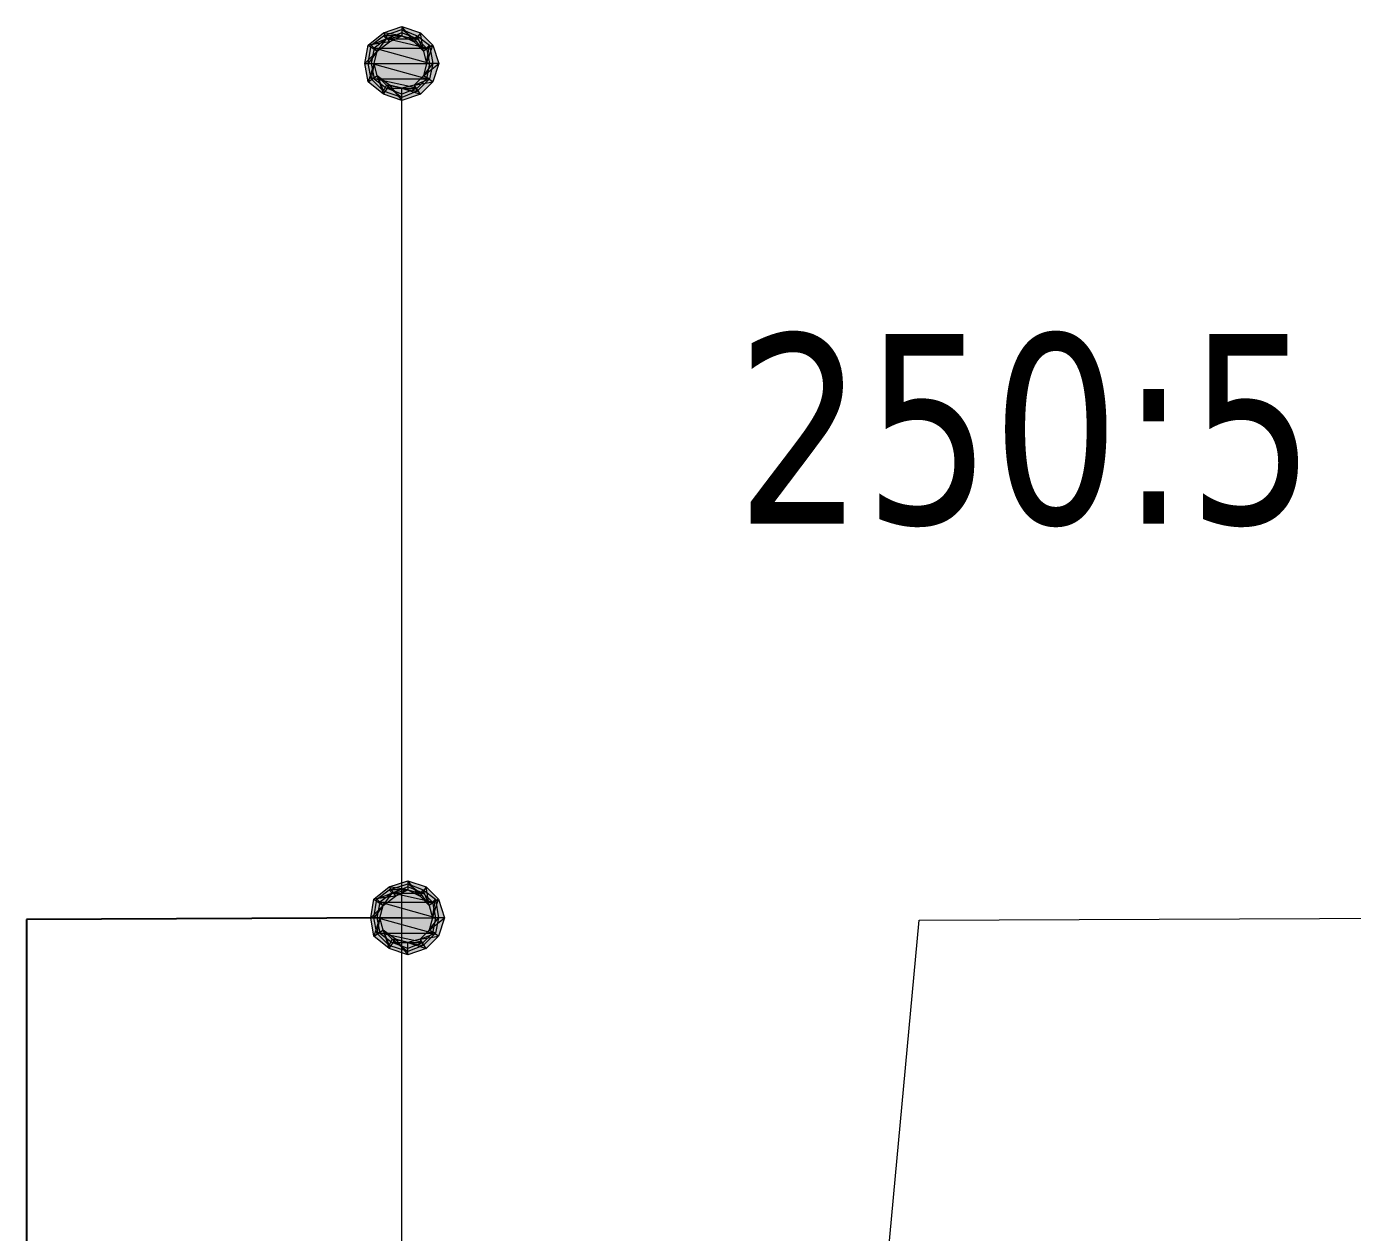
# Model space of a CAD drawing. Header units: millimetres. Extents: x 35720 to 50764, y -47170 to -36532.
# Drawn here: x 43900.6 to 44236.6, y -44469 to -44163.6 of the extents above; entities that cross this region are included whole.
import ezdxf

# ---------------------------------------------------------------- set-up
doc = ezdxf.new("R2010")
doc.units = ezdxf.units.MM
doc.header["$LTSCALE"] = 13
doc.layers.add('标注、文本', color=3, linetype='Continuous', lineweight=25)
doc.layers.add('铁心', color=3, linetype='Continuous', lineweight=0)
doc.styles.add('Tahoma_txtstyle_30.40_0_0', font='tahoma.ttf')

msp = doc.modelspace()

# ---------------------------------------------------------------- hatches: boundary and pattern name
at = {"layer": '铁心'}
h = msp.add_hatch(color=256, dxfattribs=at)
h.paths.add_polyline_path([(43987.15, -44168.286), (43989.491, -44169.847), (43986.369, -44172.968)])
h.paths.add_polyline_path([(43989.491, -44169.847), (43986.369, -44172.968), (43988.71, -44172.968)])
h.paths.add_polyline_path([(43986.369, -44172.968), (43988.71, -44172.968), (43987.15, -44177.649)])
h.paths.add_polyline_path([(43988.71, -44172.968), (43987.15, -44177.649), (43989.491, -44176.089)])
h.paths.add_polyline_path([(43987.15, -44177.649), (43989.491, -44176.089), (43991.051, -44180.771)])
h.paths.add_polyline_path([(43989.491, -44176.089), (43991.051, -44180.771), (43992.612, -44178.43)])
h.paths.add_polyline_path([(43991.051, -44180.771), (43992.612, -44178.43), (43995.733, -44182.331)])
h.paths.add_polyline_path([(43992.612, -44178.43), (43995.733, -44182.331), (43995.733, -44179.21)])
h.paths.add_polyline_path([(43995.733, -44182.331), (43995.733, -44179.21), (44000.415, -44180.771)])
h.paths.add_polyline_path([(43995.733, -44179.21), (44000.415, -44180.771), (43998.854, -44178.43)])
h.paths.add_polyline_path([(44000.415, -44180.771), (43998.854, -44178.43), (44003.536, -44177.649)])
h.paths.add_polyline_path([(43998.854, -44178.43), (44003.536, -44177.649), (44001.195, -44176.089)])
h.paths.add_polyline_path([(44003.536, -44177.649), (44001.195, -44176.089), (44005.096, -44172.968)])
h.paths.add_polyline_path([(44001.195, -44176.089), (44005.096, -44172.968), (44001.975, -44172.968)])
h.paths.add_polyline_path([(44005.096, -44172.968), (44001.975, -44172.968), (44003.536, -44168.286)])
h.paths.add_polyline_path([(44001.975, -44172.968), (44003.536, -44168.286), (44001.195, -44169.847)])
h.paths.add_polyline_path([(44003.536, -44168.286), (44001.195, -44169.847), (44000.415, -44165.165)])
h.paths.add_polyline_path([(44001.195, -44169.847), (44000.415, -44165.165), (43998.854, -44167.506)])
h.paths.add_polyline_path([(44000.415, -44165.165), (43998.854, -44167.506), (43995.733, -44163.604)])
h.paths.add_polyline_path([(43998.854, -44167.506), (43995.733, -44163.604), (43995.733, -44165.945)])
h.paths.add_polyline_path([(43995.733, -44163.604), (43995.733, -44165.945), (43991.051, -44165.165)])
h.paths.add_polyline_path([(43995.733, -44165.945), (43991.051, -44165.165), (43992.612, -44167.506)])
h.paths.add_polyline_path([(43991.051, -44165.165), (43992.612, -44167.506), (43987.15, -44168.286)])
h.paths.add_polyline_path([(43992.612, -44167.506), (43987.15, -44168.286), (43989.491, -44169.847)])
h = msp.add_hatch(color=256, dxfattribs=at)
h.paths.add_polyline_path([(44002.755, -44176.869), (44001.195, -44176.089), (44003.536, -44172.968)])
h.paths.add_polyline_path([(44001.195, -44176.089), (44003.536, -44172.968), (44001.975, -44172.968)])
h.paths.add_polyline_path([(44003.536, -44172.968), (44001.975, -44172.968), (44002.755, -44168.286)])
h.paths.add_polyline_path([(44001.975, -44172.968), (44002.755, -44168.286), (44001.195, -44169.847)])
h.paths.add_polyline_path([(44002.755, -44168.286), (44001.195, -44169.847), (43999.634, -44165.945)])
h.paths.add_polyline_path([(44001.195, -44169.847), (43999.634, -44165.945), (43998.854, -44166.725)])
h.paths.add_polyline_path([(43999.634, -44165.945), (43998.854, -44166.725), (43995.733, -44164.385)])
h.paths.add_polyline_path([(43998.854, -44166.725), (43995.733, -44164.385), (43995.733, -44165.945)])
h.paths.add_polyline_path([(43995.733, -44164.385), (43995.733, -44165.945), (43991.051, -44165.945)])
h.paths.add_polyline_path([(43995.733, -44165.945), (43991.051, -44165.945), (43991.831, -44166.725)])
h.paths.add_polyline_path([(43991.051, -44165.945), (43991.831, -44166.725), (43987.93, -44168.286)])
h.paths.add_polyline_path([(43991.831, -44166.725), (43987.93, -44168.286), (43989.491, -44169.847)])
h.paths.add_polyline_path([(43987.93, -44168.286), (43989.491, -44169.847), (43987.15, -44172.968)])
h.paths.add_polyline_path([(43989.491, -44169.847), (43987.15, -44172.968), (43988.71, -44172.968)])
h.paths.add_polyline_path([(43987.15, -44172.968), (43988.71, -44172.968), (43987.93, -44176.869)])
h.paths.add_polyline_path([(43988.71, -44172.968), (43987.93, -44176.869), (43989.491, -44176.089)])
h.paths.add_polyline_path([(43987.93, -44176.869), (43989.491, -44176.089), (43991.051, -44179.99)])
h.paths.add_polyline_path([(43989.491, -44176.089), (43991.051, -44179.99), (43991.831, -44178.43)])
h.paths.add_polyline_path([(43991.051, -44179.99), (43991.831, -44178.43), (43995.733, -44181.551)])
h.paths.add_polyline_path([(43991.831, -44178.43), (43995.733, -44181.551), (43995.733, -44179.21)])
h.paths.add_polyline_path([(43995.733, -44181.551), (43995.733, -44179.21), (43999.634, -44179.99)])
h.paths.add_polyline_path([(43995.733, -44179.21), (43999.634, -44179.99), (43998.854, -44178.43)])
h.paths.add_polyline_path([(43999.634, -44179.99), (43998.854, -44178.43), (44002.755, -44176.869)])
h.paths.add_polyline_path([(43998.854, -44178.43), (44002.755, -44176.869), (44001.195, -44176.089)])
h = msp.add_hatch(color=256, dxfattribs=at)
h.paths.add_polyline_path([(43988.71, -44169.066), (44001.975, -44169.066), (43991.831, -44166.725)])
h.paths.add_polyline_path([(44001.975, -44169.066), (43991.831, -44166.725), (43999.634, -44166.725)])
h = msp.add_hatch(color=256, dxfattribs=at)
h.paths.add_polyline_path([(43987.93, -44172.968), (44002.755, -44172.968), (43988.71, -44169.066)])
h.paths.add_polyline_path([(44002.755, -44172.968), (43988.71, -44169.066), (44001.975, -44169.066)])
h = msp.add_hatch(color=256, dxfattribs=at)
h.paths.add_polyline_path([(43988.71, -44176.869), (44001.975, -44176.869), (43987.93, -44172.968)])
h.paths.add_polyline_path([(44001.975, -44176.869), (43987.93, -44172.968), (44002.755, -44172.968)])
h = msp.add_hatch(color=256, dxfattribs=at)
h.paths.add_polyline_path([(43988.71, -44176.869), (43991.831, -44179.21), (43999.634, -44179.21)])
h.paths.add_polyline_path([(43991.831, -44179.21), (43999.634, -44179.21), (43995.733, -44180.771)])
h = msp.add_hatch(color=256, dxfattribs=at)
h.paths.add_polyline_path([(43988.618, -44384.639), (43990.958, -44386.199), (43987.837, -44389.32)])
h.paths.add_polyline_path([(43990.958, -44386.199), (43987.837, -44389.32), (43990.178, -44389.32)])
h.paths.add_polyline_path([(43987.837, -44389.32), (43990.178, -44389.32), (43988.618, -44394.002)])
h.paths.add_polyline_path([(43990.178, -44389.32), (43988.618, -44394.002), (43990.958, -44392.441)])
h.paths.add_polyline_path([(43988.618, -44394.002), (43990.958, -44392.441), (43992.519, -44397.123)])
h.paths.add_polyline_path([(43990.958, -44392.441), (43992.519, -44397.123), (43994.08, -44394.782)])
h.paths.add_polyline_path([(43992.519, -44397.123), (43994.08, -44394.782), (43997.201, -44398.684)])
h.paths.add_polyline_path([(43994.08, -44394.782), (43997.201, -44398.684), (43997.201, -44395.563)])
h.paths.add_polyline_path([(43997.201, -44398.684), (43997.201, -44395.563), (44001.882, -44397.123)])
h.paths.add_polyline_path([(43997.201, -44395.563), (44001.882, -44397.123), (44000.322, -44394.782)])
h.paths.add_polyline_path([(44001.882, -44397.123), (44000.322, -44394.782), (44005.004, -44394.002)])
h.paths.add_polyline_path([(44000.322, -44394.782), (44005.004, -44394.002), (44002.663, -44392.441)])
h.paths.add_polyline_path([(44005.004, -44394.002), (44002.663, -44392.441), (44006.564, -44389.32)])
h.paths.add_polyline_path([(44002.663, -44392.441), (44006.564, -44389.32), (44003.443, -44389.32)])
h.paths.add_polyline_path([(44006.564, -44389.32), (44003.443, -44389.32), (44005.004, -44384.639)])
h.paths.add_polyline_path([(44003.443, -44389.32), (44005.004, -44384.639), (44002.663, -44386.199)])
h.paths.add_polyline_path([(44005.004, -44384.639), (44002.663, -44386.199), (44001.882, -44381.517)])
h.paths.add_polyline_path([(44002.663, -44386.199), (44001.882, -44381.517), (44000.322, -44383.858)])
h.paths.add_polyline_path([(44001.882, -44381.517), (44000.322, -44383.858), (43997.201, -44379.957)])
h.paths.add_polyline_path([(44000.322, -44383.858), (43997.201, -44379.957), (43997.201, -44382.298)])
h.paths.add_polyline_path([(43997.201, -44379.957), (43997.201, -44382.298), (43992.519, -44381.517)])
h.paths.add_polyline_path([(43997.201, -44382.298), (43992.519, -44381.517), (43994.08, -44383.858)])
h.paths.add_polyline_path([(43992.519, -44381.517), (43994.08, -44383.858), (43988.618, -44384.639)])
h.paths.add_polyline_path([(43994.08, -44383.858), (43988.618, -44384.639), (43990.958, -44386.199)])
h = msp.add_hatch(color=256, dxfattribs=at)
h.paths.add_polyline_path([(44004.223, -44393.222), (44002.663, -44392.441), (44005.004, -44389.32)])
h.paths.add_polyline_path([(44002.663, -44392.441), (44005.004, -44389.32), (44003.443, -44389.32)])
h.paths.add_polyline_path([(44005.004, -44389.32), (44003.443, -44389.32), (44004.223, -44384.639)])
h.paths.add_polyline_path([(44003.443, -44389.32), (44004.223, -44384.639), (44002.663, -44386.199)])
h.paths.add_polyline_path([(44004.223, -44384.639), (44002.663, -44386.199), (44001.102, -44382.298)])
h.paths.add_polyline_path([(44002.663, -44386.199), (44001.102, -44382.298), (44000.322, -44383.078)])
h.paths.add_polyline_path([(44001.102, -44382.298), (44000.322, -44383.078), (43997.201, -44380.737)])
h.paths.add_polyline_path([(44000.322, -44383.078), (43997.201, -44380.737), (43997.201, -44382.298)])
h.paths.add_polyline_path([(43997.201, -44380.737), (43997.201, -44382.298), (43992.519, -44382.298)])
h.paths.add_polyline_path([(43997.201, -44382.298), (43992.519, -44382.298), (43993.299, -44383.078)])
h.paths.add_polyline_path([(43992.519, -44382.298), (43993.299, -44383.078), (43989.398, -44384.639)])
h.paths.add_polyline_path([(43993.299, -44383.078), (43989.398, -44384.639), (43990.958, -44386.199)])
h.paths.add_polyline_path([(43989.398, -44384.639), (43990.958, -44386.199), (43988.618, -44389.32)])
h.paths.add_polyline_path([(43990.958, -44386.199), (43988.618, -44389.32), (43990.178, -44389.32)])
h.paths.add_polyline_path([(43988.618, -44389.32), (43990.178, -44389.32), (43989.398, -44393.222)])
h.paths.add_polyline_path([(43990.178, -44389.32), (43989.398, -44393.222), (43990.958, -44392.441)])
h.paths.add_polyline_path([(43989.398, -44393.222), (43990.958, -44392.441), (43992.519, -44396.343)])
h.paths.add_polyline_path([(43990.958, -44392.441), (43992.519, -44396.343), (43993.299, -44394.782)])
h.paths.add_polyline_path([(43992.519, -44396.343), (43993.299, -44394.782), (43997.201, -44397.903)])
h.paths.add_polyline_path([(43993.299, -44394.782), (43997.201, -44397.903), (43997.201, -44395.563)])
h.paths.add_polyline_path([(43997.201, -44397.903), (43997.201, -44395.563), (44001.102, -44396.343)])
h.paths.add_polyline_path([(43997.201, -44395.563), (44001.102, -44396.343), (44000.322, -44394.782)])
h.paths.add_polyline_path([(44001.102, -44396.343), (44000.322, -44394.782), (44004.223, -44393.222)])
h.paths.add_polyline_path([(44000.322, -44394.782), (44004.223, -44393.222), (44002.663, -44392.441)])
h = msp.add_hatch(color=256, dxfattribs=at)
h.paths.add_polyline_path([(43989.398, -44389.32), (44004.223, -44389.32), (43990.178, -44385.419)])
h.paths.add_polyline_path([(44004.223, -44389.32), (43990.178, -44385.419), (44003.443, -44385.419)])
h = msp.add_hatch(color=256, dxfattribs=at)
h.paths.add_polyline_path([(43990.178, -44385.419), (44003.443, -44385.419), (43993.299, -44383.078)])
h.paths.add_polyline_path([(44003.443, -44385.419), (43993.299, -44383.078), (44001.102, -44383.078)])
h = msp.add_hatch(color=256, dxfattribs=at)
h.paths.add_polyline_path([(43990.178, -44393.222), (44003.443, -44393.222), (43989.398, -44389.32)])
h.paths.add_polyline_path([(44003.443, -44393.222), (43989.398, -44389.32), (44004.223, -44389.32)])
h = msp.add_hatch(color=256, dxfattribs=at)
h.paths.add_polyline_path([(43990.178, -44393.222), (43993.299, -44395.563), (44001.102, -44395.563)])
h.paths.add_polyline_path([(43993.299, -44395.563), (44001.102, -44395.563), (43997.201, -44397.123)])

# ---------------------------------------------------------------- linework, layer by layer
at = {"layer": '标注、文本'}
for p, q in [((43995.733, -44389.325), (43900.633, -44389.74)), ((43900.633, -44389.74), (43900.633, -44931.727))]:
    msp.add_line(p, q, dxfattribs=at)
at = {"layer": '铁心'}
for points in [[(43995.733, -44163.604), (43995.733, -44165.945), (43991.051, -44165.165), (43995.733, -44163.604)], [(44000.415, -44165.165), (43998.854, -44167.506), (43995.733, -44163.604), (44000.415, -44165.165)], [(43998.854, -44167.506), (43995.733, -44163.604), (43995.733, -44165.945), (43998.854, -44167.506)], [(43991.051, -44165.165), (43992.612, -44167.506), (43987.15, -44168.286), (43991.051, -44165.165)], [(43991.051, -44165.945), (43991.831, -44166.725), (43987.93, -44168.286), (43991.051, -44165.945)], [(43991.831, -44166.725), (43987.93, -44168.286), (43989.491, -44169.847), (43991.831, -44166.725)], [(43988.71, -44169.066), (44001.975, -44169.066), (43991.831, -44166.725), (43988.71, -44169.066)], [(43995.733, -44164.385), (43995.733, -44165.945), (43991.051, -44165.945), (43995.733, -44164.385)], [(43995.733, -44165.945), (43991.051, -44165.165), (43992.612, -44167.506), (43995.733, -44165.945)], [(43995.733, -44165.945), (43991.051, -44165.945), (43991.831, -44166.725), (43995.733, -44165.945)], [(43999.634, -44165.945), (43998.854, -44166.725), (43995.733, -44164.385), (43999.634, -44165.945)], [(43998.854, -44166.725), (43995.733, -44164.385), (43995.733, -44165.945), (43998.854, -44166.725)], [(44001.195, -44169.847), (44000.415, -44165.165), (43998.854, -44167.506), (44001.195, -44169.847)], [(44001.195, -44169.847), (43999.634, -44165.945), (43998.854, -44166.725), (44001.195, -44169.847)], [(44002.755, -44168.286), (44001.195, -44169.847), (43999.634, -44165.945), (44002.755, -44168.286)], [(44003.536, -44168.286), (44001.195, -44169.847), (44000.415, -44165.165), (44003.536, -44168.286)], [(43987.15, -44168.286), (43989.491, -44169.847), (43986.369, -44172.968), (43987.15, -44168.286)], [(43989.491, -44169.847), (43986.369, -44172.968), (43988.71, -44172.968), (43989.491, -44169.847)], [(43987.93, -44168.286), (43989.491, -44169.847), (43987.15, -44172.968), (43987.93, -44168.286)], [(43989.491, -44169.847), (43987.15, -44172.968), (43988.71, -44172.968), (43989.491, -44169.847)], [(43987.93, -44172.968), (44002.755, -44172.968), (43988.71, -44169.066), (43987.93, -44172.968)], [(44001.975, -44172.968), (44002.755, -44168.286), (44001.195, -44169.847), (44001.975, -44172.968)], [(44001.975, -44172.968), (44003.536, -44168.286), (44001.195, -44169.847), (44001.975, -44172.968)], [(44003.536, -44172.968), (44001.975, -44172.968), (44002.755, -44168.286), (44003.536, -44172.968)], [(44005.096, -44172.968), (44001.975, -44172.968), (44003.536, -44168.286), (44005.096, -44172.968)], [(43986.369, -44172.968), (43988.71, -44172.968), (43987.15, -44177.649), (43986.369, -44172.968)], [(43987.15, -44172.968), (43988.71, -44172.968), (43987.93, -44176.869), (43987.15, -44172.968)], [(43988.71, -44172.968), (43987.15, -44177.649), (43989.491, -44176.089), (43988.71, -44172.968)], [(43988.71, -44176.869), (44001.975, -44176.869), (43987.93, -44172.968), (43988.71, -44176.869)], [(43988.71, -44172.968), (43987.93, -44176.869), (43989.491, -44176.089), (43988.71, -44172.968)], [(44002.755, -44176.869), (44001.195, -44176.089), (44003.536, -44172.968), (44002.755, -44176.869)], [(44001.195, -44176.089), (44003.536, -44172.968), (44001.975, -44172.968), (44001.195, -44176.089)], [(44003.536, -44177.649), (44001.195, -44176.089), (44005.096, -44172.968), (44003.536, -44177.649)], [(44001.195, -44176.089), (44005.096, -44172.968), (44001.975, -44172.968), (44001.195, -44176.089)], [(43987.15, -44177.649), (43989.491, -44176.089), (43991.051, -44180.771), (43987.15, -44177.649)], [(43987.93, -44176.869), (43989.491, -44176.089), (43991.051, -44179.99), (43987.93, -44176.869)], [(43988.71, -44176.869), (43991.831, -44179.21), (43999.634, -44179.21), (43988.71, -44176.869)], [(43989.491, -44176.089), (43991.051, -44179.99), (43991.831, -44178.43), (43989.491, -44176.089)], [(43989.491, -44176.089), (43991.051, -44180.771), (43992.612, -44178.43), (43989.491, -44176.089)], [(43998.854, -44178.43), (44003.536, -44177.649), (44001.195, -44176.089), (43998.854, -44178.43)], [(43999.634, -44179.99), (43998.854, -44178.43), (44002.755, -44176.869), (43999.634, -44179.99)], [(43991.051, -44179.99), (43991.831, -44178.43), (43995.733, -44181.551), (43991.051, -44179.99)], [(43991.051, -44180.771), (43992.612, -44178.43), (43995.733, -44182.331), (43991.051, -44180.771)], [(43991.831, -44178.43), (43995.733, -44181.551), (43995.733, -44179.21), (43991.831, -44178.43)], [(43992.612, -44178.43), (43995.733, -44182.331), (43995.733, -44179.21), (43992.612, -44178.43)], [(43995.733, -44179.21), (43999.634, -44179.99), (43998.854, -44178.43), (43995.733, -44179.21)], [(43995.733, -44179.21), (44000.415, -44180.771), (43998.854, -44178.43), (43995.733, -44179.21)], [(43995.733, -44181.551), (43995.733, -44179.21), (43999.634, -44179.99), (43995.733, -44181.551)], [(43995.733, -44182.331), (43995.733, -44179.21), (44000.415, -44180.771), (43995.733, -44182.331)], [(44000.415, -44180.771), (43998.854, -44178.43), (44003.536, -44177.649), (44000.415, -44180.771)], [(43995.733, -44476.959), (43995.733, -44180.771)], [(43992.519, -44381.517), (43994.08, -44383.858), (43988.618, -44384.639), (43992.519, -44381.517)], [(43997.201, -44379.957), (43997.201, -44382.298), (43992.519, -44381.517), (43997.201, -44379.957)], [(43997.201, -44380.737), (43997.201, -44382.298), (43992.519, -44382.298), (43997.201, -44380.737)], [(43997.201, -44382.298), (43992.519, -44381.517), (43994.08, -44383.858), (43997.201, -44382.298)], [(44001.882, -44381.517), (44000.322, -44383.858), (43997.201, -44379.957), (44001.882, -44381.517)], [(44000.322, -44383.858), (43997.201, -44379.957), (43997.201, -44382.298), (44000.322, -44383.858)], [(44001.102, -44382.298), (44000.322, -44383.078), (43997.201, -44380.737), (44001.102, -44382.298)], [(44000.322, -44383.078), (43997.201, -44380.737), (43997.201, -44382.298), (44000.322, -44383.078)], [(44002.663, -44386.199), (44001.882, -44381.517), (44000.322, -44383.858), (44002.663, -44386.199)], [(44005.004, -44384.639), (44002.663, -44386.199), (44001.882, -44381.517), (44005.004, -44384.639)], [(43988.618, -44384.639), (43990.958, -44386.199), (43987.837, -44389.32), (43988.618, -44384.639)], [(43989.398, -44384.639), (43990.958, -44386.199), (43988.618, -44389.32), (43989.398, -44384.639)], [(43992.519, -44382.298), (43993.299, -44383.078), (43989.398, -44384.639), (43992.519, -44382.298)], [(43993.299, -44383.078), (43989.398, -44384.639), (43990.958, -44386.199), (43993.299, -44383.078)], [(43989.398, -44389.32), (44004.223, -44389.32), (43990.178, -44385.419), (43989.398, -44389.32)], [(43990.178, -44385.419), (44003.443, -44385.419), (43993.299, -44383.078), (43990.178, -44385.419)], [(43997.201, -44382.298), (43992.519, -44382.298), (43993.299, -44383.078), (43997.201, -44382.298)], [(44002.663, -44386.199), (44001.102, -44382.298), (44000.322, -44383.078), (44002.663, -44386.199)], [(44004.223, -44384.639), (44002.663, -44386.199), (44001.102, -44382.298), (44004.223, -44384.639)], [(44003.443, -44389.32), (44004.223, -44384.639), (44002.663, -44386.199), (44003.443, -44389.32)], [(44003.443, -44389.32), (44005.004, -44384.639), (44002.663, -44386.199), (44003.443, -44389.32)], [(44005.004, -44389.32), (44003.443, -44389.32), (44004.223, -44384.639), (44005.004, -44389.32)], [(44006.564, -44389.32), (44003.443, -44389.32), (44005.004, -44384.639), (44006.564, -44389.32)], [(43990.958, -44386.199), (43987.837, -44389.32), (43990.178, -44389.32), (43990.958, -44386.199)], [(43990.958, -44386.199), (43988.618, -44389.32), (43990.178, -44389.32), (43990.958, -44386.199)], [(43987.837, -44389.32), (43990.178, -44389.32), (43988.618, -44394.002), (43987.837, -44389.32)], [(43988.618, -44389.32), (43990.178, -44389.32), (43989.398, -44393.222), (43988.618, -44389.32)], [(43990.178, -44389.32), (43988.618, -44394.002), (43990.958, -44392.441), (43990.178, -44389.32)], [(43990.178, -44393.222), (44003.443, -44393.222), (43989.398, -44389.32), (43990.178, -44393.222)], [(43990.178, -44389.32), (43989.398, -44393.222), (43990.958, -44392.441), (43990.178, -44389.32)], [(43995.733, -44891.005), (44080.418, -44890.711), (44126.817, -44389.945), (44268.699, -44389.325)], [(44004.223, -44393.222), (44002.663, -44392.441), (44005.004, -44389.32), (44004.223, -44393.222)], [(44002.663, -44392.441), (44005.004, -44389.32), (44003.443, -44389.32), (44002.663, -44392.441)], [(44005.004, -44394.002), (44002.663, -44392.441), (44006.564, -44389.32), (44005.004, -44394.002)], [(44002.663, -44392.441), (44006.564, -44389.32), (44003.443, -44389.32), (44002.663, -44392.441)], [(43988.618, -44394.002), (43990.958, -44392.441), (43992.519, -44397.123), (43988.618, -44394.002)], [(43989.398, -44393.222), (43990.958, -44392.441), (43992.519, -44396.343), (43989.398, -44393.222)], [(43990.178, -44393.222), (43993.299, -44395.563), (44001.102, -44395.563), (43990.178, -44393.222)], [(43990.958, -44392.441), (43992.519, -44396.343), (43993.299, -44394.782), (43990.958, -44392.441)], [(43990.958, -44392.441), (43992.519, -44397.123), (43994.08, -44394.782), (43990.958, -44392.441)], [(43992.519, -44396.343), (43993.299, -44394.782), (43997.201, -44397.903), (43992.519, -44396.343)], [(43992.519, -44397.123), (43994.08, -44394.782), (43997.201, -44398.684), (43992.519, -44397.123)], [(43993.299, -44394.782), (43997.201, -44397.903), (43997.201, -44395.563), (43993.299, -44394.782)], [(43994.08, -44394.782), (43997.201, -44398.684), (43997.201, -44395.563), (43994.08, -44394.782)], [(43997.201, -44395.563), (44001.102, -44396.343), (44000.322, -44394.782), (43997.201, -44395.563)], [(43997.201, -44395.563), (44001.882, -44397.123), (44000.322, -44394.782), (43997.201, -44395.563)], [(43997.201, -44397.903), (43997.201, -44395.563), (44001.102, -44396.343), (43997.201, -44397.903)], [(43997.201, -44398.684), (43997.201, -44395.563), (44001.882, -44397.123), (43997.201, -44398.684)], [(44000.322, -44394.782), (44005.004, -44394.002), (44002.663, -44392.441), (44000.322, -44394.782)], [(44001.102, -44396.343), (44000.322, -44394.782), (44004.223, -44393.222), (44001.102, -44396.343)], [(44001.882, -44397.123), (44000.322, -44394.782), (44005.004, -44394.002), (44001.882, -44397.123)]]:
    msp.add_lwpolyline(points, dxfattribs=at)
for points in [[(43995.733, -44165.165), (43991.831, -44166.725), (43999.634, -44166.725)], [(44001.975, -44169.066), (43991.831, -44166.725), (43999.634, -44166.725), (44001.975, -44169.066)], [(43992.612, -44167.506), (43987.15, -44168.286), (43989.491, -44169.847), (43992.612, -44167.506)], [(44002.755, -44172.968), (43988.71, -44169.066), (44001.975, -44169.066), (44002.755, -44172.968)], [(44001.975, -44176.869), (43987.93, -44172.968), (44002.755, -44172.968), (44001.975, -44176.869)], [(43988.71, -44176.869), (44001.975, -44176.869), (43999.634, -44179.21)], [(43998.854, -44178.43), (44002.755, -44176.869), (44001.195, -44176.089), (43998.854, -44178.43)], [(43991.831, -44179.21), (43999.634, -44179.21), (43995.733, -44180.771), (43991.831, -44179.21)], [(43997.201, -44381.517), (43993.299, -44383.078), (44001.102, -44383.078)], [(43994.08, -44383.858), (43988.618, -44384.639), (43990.958, -44386.199), (43994.08, -44383.858)], [(44004.223, -44389.32), (43990.178, -44385.419), (44003.443, -44385.419), (44004.223, -44389.32)], [(44003.443, -44385.419), (43993.299, -44383.078), (44001.102, -44383.078), (44003.443, -44385.419)], [(44003.443, -44393.222), (43989.398, -44389.32), (44004.223, -44389.32), (44003.443, -44393.222)], [(43990.178, -44393.222), (44003.443, -44393.222), (44001.102, -44395.563)], [(43993.299, -44395.563), (44001.102, -44395.563), (43997.201, -44397.123), (43993.299, -44395.563)], [(44000.322, -44394.782), (44004.223, -44393.222), (44002.663, -44392.441), (44000.322, -44394.782)]]:
    msp.add_lwpolyline(points, close=True, dxfattribs=at)
for points in [[(43995.733, -44165.165), (43991.831, -44166.725), (43999.634, -44166.725)], [(43988.71, -44176.869), (44001.975, -44176.869), (43999.634, -44179.21)], [(43997.201, -44381.517), (43993.299, -44383.078), (44001.102, -44383.078)], [(43990.178, -44393.222), (44003.443, -44393.222), (44001.102, -44395.563)]]:
    msp.add_solid(points, dxfattribs=at)

# ---------------------------------------------------------------- texts
at = {"layer": '铁心', "style": 'Tahoma_txtstyle_30.40_0_0', "width": 0.9}
msp.add_text('250:5', height=48, dxfattribs=at).set_placement((44080.35, -44289.49))

doc.saveas('drawing.dxf')
